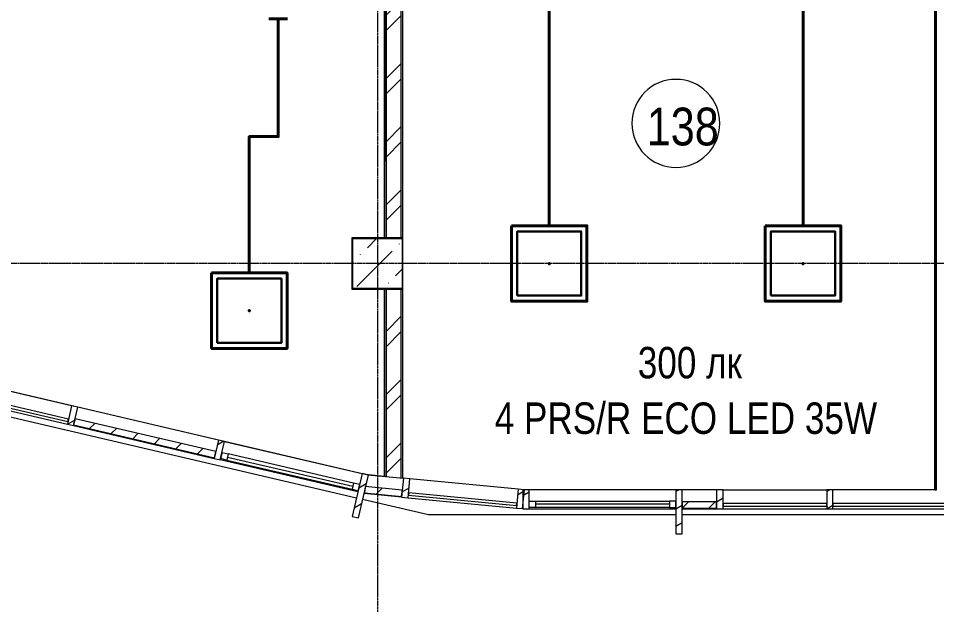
# Model space of a CAD drawing. Header units: metres. Extents: x 14298 to 227756, y -64870 to 286334.
# Drawn here: x 69205 to 76513, y -59499 to -54836 of the extents above; entities that cross this region are included whole.
import ezdxf

# ---------------------------------------------------------------- set-up
doc = ezdxf.new("R2010")
doc.units = ezdxf.units.M
doc.linetypes.add('ADSK_Линия сетки', pattern=[21, 12, -3, 3, -3])
for name, color, linetype, lineweight in [('A-AREA-IDEN', 7, 'Continuous', 9), ('A-DETL-MBND', 7, 'Continuous', 5), ('A-GLAZ', 7, 'Continuous', 5), ('A-GLAZ-CURT', 7, 'Continuous', 5), ('A-GLAZ-CWMG', 7, 'Continuous', 5), ('A-WALL', 7, 'Continuous', 5), ('A-WALL-PATT', 7, 'Continuous', 18), ('nadpisi', 84, 'Continuous', 13), ('S-COLS', 7, 'Continuous', 5), ('S-GRID', 7, 'Continuous', 9), ('раб осв', 7, 'Continuous', 40), ('ЭЛ', 250, 'Continuous', 50)]:
    doc.layers.add(name, color=color, linetype=linetype, lineweight=lineweight)
doc.styles.add('Arial', font='arial.ttf', dxfattribs={"width": 0.8, "height": 2.5})
doc.styles.add('GOST Common_I_1', font='ARIALN.TTF', dxfattribs={"height": 300})
pattern_1 = [(30, (0, 0), (-60, 103.92305), [])]
pattern_2 = [(45, (0, 0), (-106.06602, 106.06602), [])]

# ---------------------------------------------------------------- blocks, each defined once
blk = doc.blocks.new('КДП АПК - КР_rvt-1-1 этаж')
at = {"layer": 'S-COLS', "lineweight": 13}
h = blk.add_hatch(dxfattribs=at)
h.set_pattern_fill('FP_125', color=256, style=0, pattern_type=2)
h.set_pattern_definition([(45, (0, 0), (84.19025, 308.69666), [396.875, -79.375, 3.353, -76.022])])
h.paths.add_polyline_path([(71862.7, -56345.6), (72262.7, -56345.6), (72262.7, -55945.6), (71862.7, -55945.6)], flags=0)
for p, q in [((72262.7, -55945.6), (71862.7, -55945.6)), ((71862.7, -55945.6), (71862.7, -56345.6)), ((72262.7, -56345.6), (72262.7, -55945.6)), ((71862.7, -56345.6), (72262.7, -56345.6))]:
    blk.add_line(p, q, dxfattribs=at)
blk = doc.blocks.new('Системная панель - С остеклением-1173121-1 этаж')
at = {"layer": 'A-GLAZ-CURT', "lineweight": 13}
for p, q in [((575, 10), (-575, 10)), ((-575, 10), (-575, -10)), ((575, -10), (575, 10)), ((-575, -10), (575, -10))]:
    blk.add_line(p, q, dxfattribs=at)
blk = doc.blocks.new('Прямоугольный импост - 50 x 150мм-1173236-1 этаж')
at = {"layer": 'A-GLAZ-CWMG'}
h = blk.add_hatch(dxfattribs=at)
h.set_pattern_fill('FP_40', color=256, style=0, pattern_type=2)
h.set_pattern_definition([(150, (73220.54, 58705.69), (-60, -103.92305), [])])
h.paths.add_polyline_path([(0, -30), (-50, -30), (-50, 120), (0, 120)], flags=0)
at = {"layer": 'A-GLAZ-CWMG', "lineweight": 18}
for p, q in [((-50, -30), (-50, 120)), ((-50, 120), (0, 120)), ((0, 120), (0, -30)), ((0, -30), (-50, -30))]:
    blk.add_line(p, q, dxfattribs=at)
blk = doc.blocks.new('Прямоугольный импост - 50 x 150мм-1173159-1 этаж')
at = {"layer": 'A-GLAZ-CWMG'}
h = blk.add_hatch(dxfattribs=at)
h.set_pattern_fill('FP_41', color=256, style=0, pattern_type=2)
h.set_pattern_definition([(150, (75662.65, 58705.69), (-60, -103.92305), [])])
h.paths.add_polyline_path([(25, -30), (-25, -30), (-25, 120), (25, 120)], flags=0)
at = {"layer": 'A-GLAZ-CWMG', "lineweight": 18}
for p, q in [((-25, -30), (-25, 120)), ((-25, 120), (25, 120)), ((25, 120), (25, -30)), ((25, -30), (-25, -30))]:
    blk.add_line(p, q, dxfattribs=at)
blk = doc.blocks.new('Прямоугольный импост - 50 x 150мм-1003378-1 этаж')
at = {"layer": 'A-GLAZ-CWMG'}
for p, q in [((76497.7, -58585.7), (75687.7, -58585.7)), ((76837.7, -58585.7), (76632.7, -58585.7)), ((75687.7, -58735.7), (76837.7, -58735.7))]:
    blk.add_line(p, q, dxfattribs=at)
blk = doc.blocks.new('Системная панель - С остеклением-1613789-1 этаж')
at = {"layer": 'A-GLAZ-CURT', "lineweight": 13}
for p, q in [((575, 10), (-575, 10)), ((-575, 10), (-575, -10)), ((575, -10), (575, 10)), ((-575, -10), (575, -10))]:
    blk.add_line(p, q, dxfattribs=at)
blk = doc.blocks.new('Системная панель - Сплошная-V40-1 этаж')
at = {"layer": 'A-GLAZ-CURT'}
h = blk.add_hatch(dxfattribs=at)
h.set_pattern_fill('FP_56', color=256, style=0, pattern_type=2)
h.set_pattern_definition([(58.147, (-81602.04, 40681.3), (-127.41073, 79.16126), [])])
h.paths.add_polyline_path([(575, -25), (575, 25), (-575, 25), (-575, -25)], flags=0)
at = {"layer": 'A-GLAZ-CURT', "lineweight": 13}
for p, q in [((575, 25), (-575, 25)), ((-575, 25), (-575, -25)), ((575, -25), (575, 25)), ((-575, -25), (575, -25))]:
    blk.add_line(p, q, dxfattribs=at)
blk = doc.blocks.new('M_Тент витража777 - M_Тент витража одинарное справо-2659018-1 этаж')
at = {"layer": 'A-GLAZ', "lineweight": 13}
for p, q in [((-562.5, -20), (-562.5, 30)), ((-562.5, 30), (-512.5, 30)), ((-562.5, 30), (-562.5, -20)), ((-512.5, 30), (-512.5, -20)), ((-512.5, 4.6), (512.5, 4.6)), ((512.5, 30), (512.5, -20)), ((562.5, 30), (512.5, 30)), ((562.5, -20), (562.5, 30)), ((562.5, -20), (562.5, 30)), ((-512.5, -20), (-562.5, -20)), ((512.5, -20), (562.5, -20))]:
    blk.add_line(p, q, dxfattribs=at)
at = {"layer": 'A-GLAZ'}
for p, q in [((512.5, 30), (-512.5, 30)), ((-512.5, -20), (512.5, -20))]:
    blk.add_line(p, q, dxfattribs=at)
blk = doc.blocks.new('Прямоугольный импост - 50 x 150мм-999187-1 этаж')
at = {"layer": 'A-DETL-MBND'}
for p, q in [((64954.6, -56824.9), (63834.7, -56563.3)), ((63800.6, -56709.4), (64920.4, -56970.9))]:
    blk.add_line(p, q, dxfattribs=at)
blk = doc.blocks.new('Прямоугольный импост - 50 x 450мм-1176763-1 этаж')
at = {"layer": 'A-GLAZ-CWMG'}
h = blk.add_hatch(dxfattribs=at)
h.set_pattern_fill('FP_57', color=256, style=0, pattern_type=2)
h.set_pattern_definition([(316.853, (-83402.04, -40681.3), (82.0647, 87.55218), [])])
h.paths.add_polyline_path([(0, 230), (0, -120), (-50, -120), (-50, 230)], flags=0)
at = {"layer": 'A-GLAZ-CWMG', "lineweight": 18}
for p, q in [((-50, 230), (0, 230)), ((-50, -120), (-50, 230)), ((0, 230), (0, -120)), ((0, -120), (-50, -120))]:
    blk.add_line(p, q, dxfattribs=at)
blk = doc.blocks.new('Прямоугольный импост - 50 x 150мм-V48-1 этаж')
at = {"layer": 'A-GLAZ-CWMG'}
h = blk.add_hatch(dxfattribs=at)
h.set_pattern_fill('FP_66', color=256, style=0, pattern_type=2)
h.set_pattern_definition([(316.853, (-81002.04, -40681.3), (82.0647, 87.55218), [])])
h.paths.add_polyline_path([(25, 30), (25, -120), (-25, -120), (-25, 30)], flags=0)
at = {"layer": 'A-GLAZ-CWMG', "lineweight": 18}
for p, q in [((-25, 30), (25, 30)), ((-25, -120), (-25, 30)), ((25, 30), (25, -120)), ((25, -120), (-25, -120))]:
    blk.add_line(p, q, dxfattribs=at)
blk = doc.blocks.new('Прямоугольный импост - 50 x 150мм-V49-1 этаж')
at = {"layer": 'A-GLAZ-CWMG'}
h = blk.add_hatch(dxfattribs=at)
h.set_pattern_fill('FP_67', color=256, style=0, pattern_type=2)
h.set_pattern_definition([(316.853, (-82202.04, -40681.3), (82.0647, 87.55218), [])])
h.paths.add_polyline_path([(25, 30), (25, -120), (-25, -120), (-25, 30)], flags=0)
at = {"layer": 'A-GLAZ-CWMG', "lineweight": 18}
for p, q in [((-25, 30), (25, 30)), ((-25, -120), (-25, 30)), ((25, 30), (25, -120)), ((25, -120), (-25, -120))]:
    blk.add_line(p, q, dxfattribs=at)
blk = doc.blocks.new('M_Тент витража777 - M_Тент витража одинарное справо-2659017-1 этаж')
at = {"layer": 'A-GLAZ', "lineweight": 13}
for p, q in [((-533.6, 20), (-583.6, 20)), ((-583.6, 20), (-583.6, -30)), ((-583.6, -30), (-583.6, 20)), ((-533.6, -30), (-533.6, 20)), ((533.6, -30), (533.6, 20)), ((533.6, 20), (583.6, 20)), ((583.6, 20), (583.6, -30)), ((583.6, 20), (583.6, -30)), ((-583.6, -30), (-533.6, -30)), ((-533.6, -4.6), (533.6, -4.6)), ((583.6, -30), (533.6, -30))]:
    blk.add_line(p, q, dxfattribs=at)
at = {"layer": 'A-GLAZ'}
for p, q in [((-533.6, 20), (533.6, 20)), ((533.6, -30), (-533.6, -30))]:
    blk.add_line(p, q, dxfattribs=at)
blk = doc.blocks.new('Прямоугольный импост - 50 x 450мм-1174364-1 этаж')
at = {"layer": 'A-GLAZ-CWMG'}
h = blk.add_hatch(dxfattribs=at)
h.set_pattern_fill('FP_83', color=256, style=0, pattern_type=2)
h.set_pattern_definition([(150, (74462.65, 58705.69), (-60, -103.92305), [])])
h.paths.add_polyline_path([(25, -230), (-25, -230), (-25, 120), (25, 120)], flags=0)
at = {"layer": 'A-GLAZ-CWMG', "lineweight": 18}
for p, q in [((-25, -230), (-25, 120)), ((-25, 120), (25, 120)), ((25, 120), (25, -230)), ((25, -230), (-25, -230))]:
    blk.add_line(p, q, dxfattribs=at)
blk = doc.blocks.new('Системная панель - С остеклением-1173315-1 этаж')
at = {"layer": 'A-GLAZ-CURT', "lineweight": 13}
for p, q in [((78037.7, -58695.7), (77214.3, -58695.7)), ((77214.3, -58695.7), (77214.3, -58715.7)), ((77214.3, -58715.7), (78037.7, -58715.7)), ((78037.7, -58715.7), (78037.7, -58695.7))]:
    blk.add_line(p, q, dxfattribs=at)
blk = doc.blocks.new('Системная панель - Сплошная-V55-1 этаж')
at = {"layer": 'A-GLAZ-CURT'}
h = blk.add_hatch(dxfattribs=at)
h.set_pattern_fill('FP_7', color=256, style=0, pattern_type=2)
h.set_pattern_definition(pattern_2)
h.paths.add_polyline_path([(74487.7, -58730.7), (74761.9, -58730.7), (74761.9, -58680.7), (74487.7, -58680.7)], flags=0)
at = {"layer": 'A-GLAZ-CURT', "lineweight": 13}
for p, q in [((74761.9, -58680.7), (74487.7, -58680.7)), ((74487.7, -58680.7), (74487.7, -58730.7)), ((74761.9, -58730.7), (74761.9, -58680.7)), ((74487.7, -58730.7), (74761.9, -58730.7))]:
    blk.add_line(p, q, dxfattribs=at)
blk = doc.blocks.new('Прямоугольный импост - 50 x 150мм-1172485-1 этаж')
at = {"layer": 'A-GLAZ-CWMG'}
h = blk.add_hatch(dxfattribs=at)
h.set_pattern_fill('FP_84', color=256, style=0, pattern_type=2)
h.set_pattern_definition(pattern_1)
h.paths.add_polyline_path([(74761.9, -58735.7), (74814.3, -58735.7), (74814.3, -58585.7), (74761.9, -58585.7)], flags=0)
for p, q in [((74761.9, -58585.7), (74487.7, -58585.7)), ((74487.7, -58735.7), (74761.9, -58735.7))]:
    blk.add_line(p, q, dxfattribs=at)
at = {"layer": 'A-GLAZ-CWMG', "lineweight": 18}
for p, q in [((74761.9, -58585.7), (74761.9, -58735.7)), ((74814.3, -58585.7), (74761.9, -58585.7)), ((74814.3, -58735.7), (74814.3, -58585.7)), ((74761.9, -58735.7), (74814.3, -58735.7))]:
    blk.add_line(p, q, dxfattribs=at)
blk = doc.blocks.new('Прямоугольный импост - 50 x 150мм-1176694-1 этаж')
at = {"layer": 'A-GLAZ-CWMG'}
for p, q in [((74437.7, -58585.7), (73270.5, -58585.7)), ((73270.5, -58735.7), (74437.7, -58735.7))]:
    blk.add_line(p, q, dxfattribs=at)
blk = doc.blocks.new('Системная панель - С остеклением-1613800-1 этаж')
at = {"layer": 'A-GLAZ-CURT', "lineweight": 13}
for p, q in [((72310.9, -58608.4), (72309, -58628.3)), ((73171.7, -58691), (72310.9, -58608.4)), ((72309, -58628.3), (73169.8, -58710.9)), ((73169.8, -58710.9), (73171.7, -58691))]:
    blk.add_line(p, q, dxfattribs=at)
blk = doc.blocks.new('Системная панель - Сплошная-1613801-1 этаж')
at = {"layer": 'A-GLAZ-CURT'}
h = blk.add_hatch(dxfattribs=at)
h.set_pattern_fill('FP_4', color=256, style=0, pattern_type=2)
h.set_pattern_definition(pattern_2)
h.paths.add_polyline_path([(72255.3, -58638.2), (72260, -58588.5), (71965.3, -58560.2), (71960.5, -58610), (72016.2, -58615.3)], flags=0)
at = {"layer": 'A-GLAZ-CURT', "lineweight": 13}
for p, q in [((71965.3, -58560.2), (71960.5, -58610)), ((72260, -58588.5), (71965.3, -58560.2)), ((72255.3, -58638.2), (72260, -58588.5)), ((71960.5, -58610), (72255.3, -58638.2))]:
    blk.add_line(p, q, dxfattribs=at)
blk = doc.blocks.new('Прямоугольный импост - 50 x 150мм-1013387-1 этаж')
at = {"layer": 'A-GLAZ-CWMG'}
for p, q in [((70846, -58201), (71941.5, -58456.8)), ((71907.4, -58602.9), (70811.9, -58347))]:
    blk.add_line(p, q, dxfattribs=at)
blk = doc.blocks.new('ПСС_Марка_помещения - Имя_2_5мм-224473-1 этаж')
at = {"layer": 'A-AREA-IDEN'}
for start, end in [(360, 180), (180, 360)]:
    blk.add_arc((-0.074, 0.039), 3.5, start, end, dxfattribs=at)
blk = doc.blocks.new('ARS.R UNI LED')
at = {"color": 5, "lineweight": 30, "ltscale": 100}
blk.add_lwpolyline([(2913222.7, 2072748.5), (2913732.7, 2072748.5), (2913732.7, 2073258.5), (2913222.7, 2073258.5)], close=True, dxfattribs=at)
at = {"color": 0, "lineweight": 40, "ltscale": 100}
blk.add_point((2913477.7, 2073003.5), dxfattribs=at)
at = {"layer": 'ЭЛ', "color": 5, "lineweight": 40, "ltscale": 10}
blk.add_lwpolyline([(2913177.7, 2073303.5), (2913777.7, 2073303.5), (2913777.7, 2072703.5), (2913177.7, 2072703.5)], close=True, dxfattribs=at)

msp = doc.modelspace()

# ---------------------------------------------------------------- hatches: boundary and pattern name
at = {"layer": 'A-GLAZ-CWMG', "lineweight": 15}
h = msp.add_hatch(dxfattribs=at)
h.set_pattern_fill('FP_5', color=256, style=0, pattern_type=2)
h.set_pattern_definition(pattern_1)
h.paths.add_polyline_path([(72307.1256, -58648.2111), (72321.4444, -58498.8961), (72269.1113, -58493.8776), (72254.7926, -58643.1926)], flags=0)
h = msp.add_hatch(dxfattribs=at)
h.set_pattern_fill('FP_5', color=256, style=0, pattern_type=2)
h.set_pattern_definition(pattern_1)
h.paths.add_polyline_path([(73217.6819, -58735.5303), (73232.0006, -58586.2153), (73182.229, -58581.4423), (73167.9102, -58730.7574)], flags=0)
at = {"layer": 'A-WALL-PATT', "lineweight": 15}
h = msp.add_hatch(dxfattribs=at)
h.set_pattern_fill('FP_1', color=256, style=0, pattern_type=2)
h.set_pattern_definition([(45, (8298, -1972.16), (-251.4472, 251.4472), []), (45, (8298, -1591.16), (-251.4472, 251.4472), [])])
h.paths.add_polyline_path([(72130.6532, -56585.6443), (72250.6532, -56585.6443), (72250.0802, -50488.6443), (72130.0802, -50488.6443)])
h.paths.add_polyline_path([(72250.6532, -56985.6443), (72130.6532, -56985.6443), (72130.6532, -58532.8058), (72250.6532, -58532.8058), (72250.6532, -58035.932), (72242.6268, -58034.0572), (72250.6532, -57999.694)])

# ---------------------------------------------------------------- linework, layer by layer
at = {"lineweight": 13}
msp.add_lwpolyline([(65642.9306, -56985.6443), (66262.6532, -56988.6443), (66262.6532, -56522.177), (63952.6532, -55979.5365), (63967.6532, -50220.6443), (65862.6532, -50205.6443), (65864.8637, -50484.9002), (66262.6532, -50485.6443), (66262.6532, -50205.6443), (71862.6532, -50220.6443), (71859.6532, -50488.6443), (72130.6532, -50491.6779), (72118.6532, -56582.6443), (71862.6532, -56582.6443), (71862.6532, -56984.9002), (72118.6532, -56984.9002), (72118.6532, -58479.4492), (71965.832, -58462.5442), (65642.9306, -56985.6443)], dxfattribs=at)
at = {"layer": 'A-DETL-MBND', "lineweight": 15}
for p, q in [((71895.9966, -58651.6157), (65833.844, -57235.6443)), ((73182.229, -58581.4423), (72321.4444, -58498.8961)), ((74814.3111, -58585.6672), (75637.6532, -58585.6672)), ((72469.809, -58785.6443), (71944.6861, -58662.9884)), ((72307.1256, -58648.2111), (73167.9102, -58730.7574)), ((74814.3111, -58735.6672), (75637.6532, -58735.6672)), ((74437.6532, -58785.6443), (72469.809, -58785.6443)), ((76837.6532, -58785.6443), (74487.6532, -58785.6443))]:
    msp.add_line(p, q, dxfattribs=at)
at = {"layer": 'A-GLAZ-CWMG', "lineweight": 15}
for p, q in [((71982.1738, -58466.3613), (72269.1113, -58493.8776)), ((72269.1113, -58493.8776), (72254.7926, -58643.1926)), ((72321.4444, -58498.8961), (72269.1113, -58493.8776)), ((72307.1256, -58648.2111), (72321.4444, -58498.8961)), ((73182.229, -58581.4423), (73167.9102, -58730.7574)), ((73232.0006, -58586.2153), (73182.229, -58581.4423)), ((73217.6819, -58735.5303), (73232.0006, -58586.2153)), ((72254.7926, -58643.1926), (71956.0025, -58614.5397)), ((72254.7926, -58643.1926), (72307.1256, -58648.2111)), ((73167.9102, -58730.7574), (73217.6819, -58735.5303))]:
    msp.add_line(p, q, dxfattribs=at)
at = {"layer": 'A-WALL', "lineweight": 15}
for p, q in [((76497.6532, -58585.6672), (76497.6532, -50388.6443)), ((76500.6532, -58585.6672), (76500.6532, -50385.6443)), ((76512.6532, -58585.6672), (76512.6532, -50385.6443)), ((72118.6532, -56585.6443), (72118.6532, -50485.6443)), ((72130.6532, -50485.6443), (72130.6532, -56585.6443)), ((72250.6532, -56585.6443), (72250.6532, -50485.6443)), ((72262.6532, -50485.6443), (72262.6532, -58493.2583)), ((72265.6532, -56582.6443), (71859.6532, -56582.6443)), ((71859.6532, -56582.6443), (71859.6532, -56988.6443)), ((71862.6532, -56585.6443), (72262.6532, -56585.6443)), ((71862.6532, -56985.6443), (71862.6532, -56585.6443)), ((72262.6532, -56585.6443), (72262.6532, -56985.6443)), ((72265.6532, -56988.6443), (72265.6532, -56582.6443)), ((71859.6532, -56988.6443), (72265.6532, -56988.6443)), ((72262.6532, -56985.6443), (71862.6532, -56985.6443)), ((72118.6532, -58479.4492), (72118.6532, -56984.9002)), ((72130.6532, -56984.9002), (72130.6532, -58480.5999)), ((72250.6532, -58492.1075), (72250.6532, -56984.9002)), ((76497.6532, -58585.6672), (76512.6532, -58585.6672))]:
    msp.add_line(p, q, dxfattribs=at)
at = {"layer": 'S-GRID', "linetype": 'ADSK_Линия сетки', "lineweight": 15}
for p, q in [((72062.6532, -38095.4453), (72062.6532, -64052.4737)), ((95458.7083, -56785.6443), (29247.2594, -56785.6443))]:
    msp.add_line(p, q, dxfattribs=at)
at = {"layer": 'раб осв'}
for points in [[(75449.3705, -54002.6116), (75449.3705, -56485.6443)], [(73429.8772, -56485.6443), (73429.8772, -54152.1358)]]:
    msp.add_lwpolyline(points, dxfattribs=at)
at = {"layer": 'раб осв', "color": 0, "lineweight": 40}
for points in [[(71042.6459, -56860.6391), (71042.6459, -55775.6391), (71042.6459, -55775.6391), (71272.6495, -55775.6391), (71272.6495, -54840.6391)], [(71197.6495, -54840.6391), (71347.6495, -54840.6391)]]:
    msp.add_lwpolyline(points, dxfattribs=at)

# ---------------------------------------------------------------- block references
at = {"lineweight": 13}
msp.add_blockref('КДП АПК - КР_rvt-1-1 этаж', (0, -639.2559), dxfattribs=at)
at = {"layer": 'A-AREA-IDEN', "lineweight": 15, "xscale": 99.99999999999993, "yscale": 99.99999999999993, "zscale": 99.99999999999993}
msp.add_blockref('ПСС_Марка_помещения - Имя_2_5мм-224473-1 этаж', (74445.0004, -55674.6302), dxfattribs=at)
at = {"layer": 'A-GLAZ', "lineweight": 15}
for name, p, rotation in [('M_Тент витража777 - M_Тент витража одинарное справо-2659018-1 этаж', (71366.4366, -58445.77), 346.85281033181), ('M_Тент витража777 - M_Тент витража одинарное справо-2659017-1 этаж', (73854.0983, -58705.6905), 180)]:
    msp.add_blockref(name, p, dxfattribs=dict(at, rotation=rotation))
at = {"layer": 'A-GLAZ-CURT', "lineweight": 15}
for name, p, rotation in [('Системная панель - С остеклением-1613789-1 этаж', (69041.5155, -57902.725), 346.85281033181), ('Системная панель - Сплошная-V40-1 этаж', (70210.0622, -58175.6691), 346.85281033181), ('Системная панель - С остеклением-1173121-1 этаж', (76262.6532, -58705.6905), 180)]:
    msp.add_blockref(name, p, dxfattribs=dict(at, rotation=rotation))
for name, p in [('Системная панель - Сплошная-1613801-1 этаж', (0, 0)), ('Системная панель - С остеклением-1613800-1 этаж', (0, 0)), ('Системная панель - Сплошная-V55-1 этаж', (0, 0)), ('Системная панель - С остеклением-1173315-1 этаж', (-2400, 0))]:
    msp.add_blockref(name, p, dxfattribs=at)
at = {"layer": 'A-GLAZ-CWMG', "lineweight": 15}
for name, p in [('Прямоугольный импост - 50 x 150мм-999187-1 этаж', (4674.187, -1091.7764)), ('Прямоугольный импост - 50 x 150мм-999187-1 этаж', (5842.7338, -1364.7205)), ('Прямоугольный импост - 50 x 150мм-1013387-1 этаж', (0, 0)), ('Прямоугольный импост - 50 x 150мм-1176694-1 этаж', (0, 0)), ('Прямоугольный импост - 50 x 150мм-1172485-1 этаж', (0, 0)), ('Прямоугольный импост - 50 x 150мм-1003378-1 этаж', (0, 0))]:
    msp.add_blockref(name, p, dxfattribs=at)
at = {"layer": 'A-GLAZ-CWMG', "lineweight": 15, "extrusion": (0, 0, -1), "rotation": 193.14718966819}
for name, p in [('Прямоугольный импост - 50 x 150мм-V48-1 этаж', (-69625.7888, -58039.1971)), ('Прямоугольный импост - 50 x 150мм-V49-1 этаж', (-70794.3356, -58312.1412)), ('Прямоугольный импост - 50 x 450мм-1176763-1 этаж', (-71962.8824, -58585.0853))]:
    msp.add_blockref(name, p, dxfattribs=at)
at = {"layer": 'A-GLAZ-CWMG', "lineweight": 15, "extrusion": (0, 0, -1)}
for name, p in [('Прямоугольный импост - 50 x 150мм-1173236-1 этаж', (-73220.5434, -58705.6905)), ('Прямоугольный импост - 50 x 450мм-1174364-1 этаж', (-74462.6532, -58705.6905)), ('Прямоугольный импост - 50 x 150мм-1173159-1 этаж', (-75662.6532, -58705.6905))]:
    msp.add_blockref(name, p, dxfattribs=at)
at = {"layer": 'раб осв', "color": 0, "lineweight": 40, "ltscale": 100}
for p in [(-2840047.8278, -2129789.1934), (-2838028.3346, -2129789.1934), (-2842435.0592, -2130164.1882)]:
    msp.add_blockref('ARS.R UNI LED', p, dxfattribs=at)

# ---------------------------------------------------------------- texts
at = {"layer": 'A-AREA-IDEN', "color": 0, "lineweight": 15, "insert": (74205.3161, -55546.1702), "char_height": 300, "width": 577.215, "attachment_point": 1, "style": 'GOST Common_I_1'}
msp.add_mtext('138', dxfattribs=at)
at = {"layer": 'nadpisi', "color": 7, "char_height": 250, "style": 'Arial'}
for s, insert, width, attachment_point in [('300 лк', (74134.3502, -57449.2511), 1402.065175, 1), ('4 PRS/R ECO LED 35W', (74517.0342, -58017.5851), 4381.630306, 5)]:
    msp.add_mtext(s, dxfattribs=dict(at, insert=insert, width=width, attachment_point=attachment_point))

doc.saveas('drawing.dxf')
